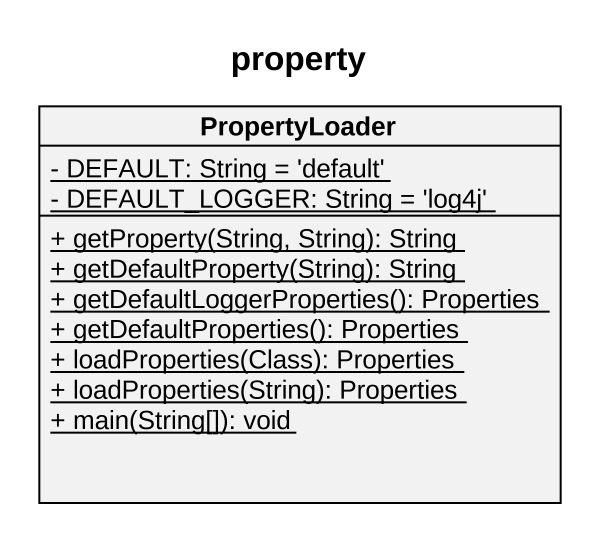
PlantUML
@startuml
title property
hide circle
hide empty members
skinparam classAttributeIconSize 0
class PropertyLoader {
  {static} - DEFAULT: String = 'default'
  {static} - DEFAULT_LOGGER: String = 'log4j'
  {static} + getProperty(String, String): String
  {static} + getDefaultProperty(String): String
  {static} + getDefaultLoggerProperties(): Properties
  {static} + getDefaultProperties(): Properties
  {static} + loadProperties(Class): Properties
  {static} + loadProperties(String): Properties
  {static} + main(String[]): void
}
@enduml
